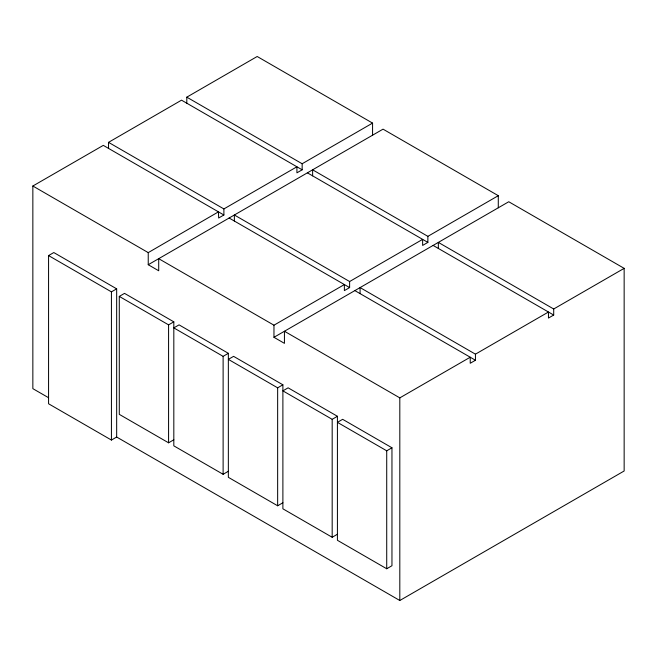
<?xml version="1.0" encoding="UTF-8"?>
<svg xmlns="http://www.w3.org/2000/svg" width="657" height="657" viewBox="0 0 657 657"><rect width="100%" height="100%" fill="white"/><g stroke="black" fill="none" stroke-linecap="round" stroke-linejoin="round"><path stroke-width="0.99" d="M372.568 135.202L372.568 123.105L257.191 56.494L186.802 97.162L186.802 103.215M273.961 337.304L508.756 201.748L624.15 268.352L624.15 470.987L399.809 600.506L399.809 397.871L284.448 331.251L284.44 343.348L273.961 337.304L273.969 325.199L344.375 284.555L344.375 290.599L349.614 287.577L349.614 281.533L234.368 214.995L234.368 221.039M186.802 97.162L302.154 163.757L302.154 169.81L181.529 100.168L108.536 142.347L223.889 208.942L223.889 214.995L218.65 218.017L218.453 211.858L148.236 252.625L148.236 264.722L383.047 129.15L498.293 195.687L498.285 207.793M360.085 293.63L360.085 287.577L475.438 354.172L475.463 360.241L474.822 360.611L470.231 363.264L470.231 357.219L399.809 397.871M48.569 397.715L32.85 388.648L32.85 186.013L103.297 145.369L223.889 214.995M116.667 437.036L111.427 440.059L48.569 403.768L48.569 255.573L53.8 252.551L116.667 288.842L116.667 437.036L399.809 600.506M223.889 208.942L296.915 166.788L296.915 172.832L302.154 169.81M302.154 163.757L372.568 123.105M48.569 255.573L111.427 291.864L116.667 288.842M173.818 439.788L168.578 442.81L119.287 414.353L119.287 296.397L124.526 293.375L173.818 321.84L173.818 445.84L223.117 474.297L228.349 471.274M119.287 296.397L168.578 324.862L173.818 321.84M349.614 281.533L422.632 239.37L422.632 245.422L427.871 242.392L427.871 236.348L312.625 169.81L312.625 175.854M427.871 236.348L498.293 195.687M228.349 353.318L179.057 324.862L173.818 327.884L223.117 356.349L228.349 353.318L228.349 477.319L277.648 505.783L282.888 502.761M282.888 384.805L233.588 356.349L228.349 359.371L277.648 387.827L282.888 384.805L282.888 508.805L332.179 537.27L337.419 534.248M337.419 416.292L288.127 387.827L282.888 390.858L332.179 419.314L337.419 416.292L337.419 540.292L386.718 568.757L391.958 565.726L391.958 447.778L342.658 419.314L337.419 422.344L386.718 450.801L391.958 447.778M475.438 354.172L548.464 312.018L548.464 318.062L553.703 315.04L553.703 308.995L438.35 242.392L438.35 248.445M553.703 308.995L624.15 268.352M307.386 172.832L427.871 242.392M433.111 245.422L553.703 315.04M229.129 218.017L349.614 287.577M354.846 290.599L475.463 360.241M273.969 325.199L158.707 258.677L158.707 270.774L148.236 264.722M32.85 186.013L148.236 252.625M386.718 450.801L386.718 568.757M332.179 419.314L332.179 537.27M277.648 387.827L277.648 505.783M223.117 356.349L223.117 474.297M168.578 324.862L168.578 442.81M111.427 291.864L111.427 440.059M108.536 142.347L108.536 148.4"/></g></svg>
